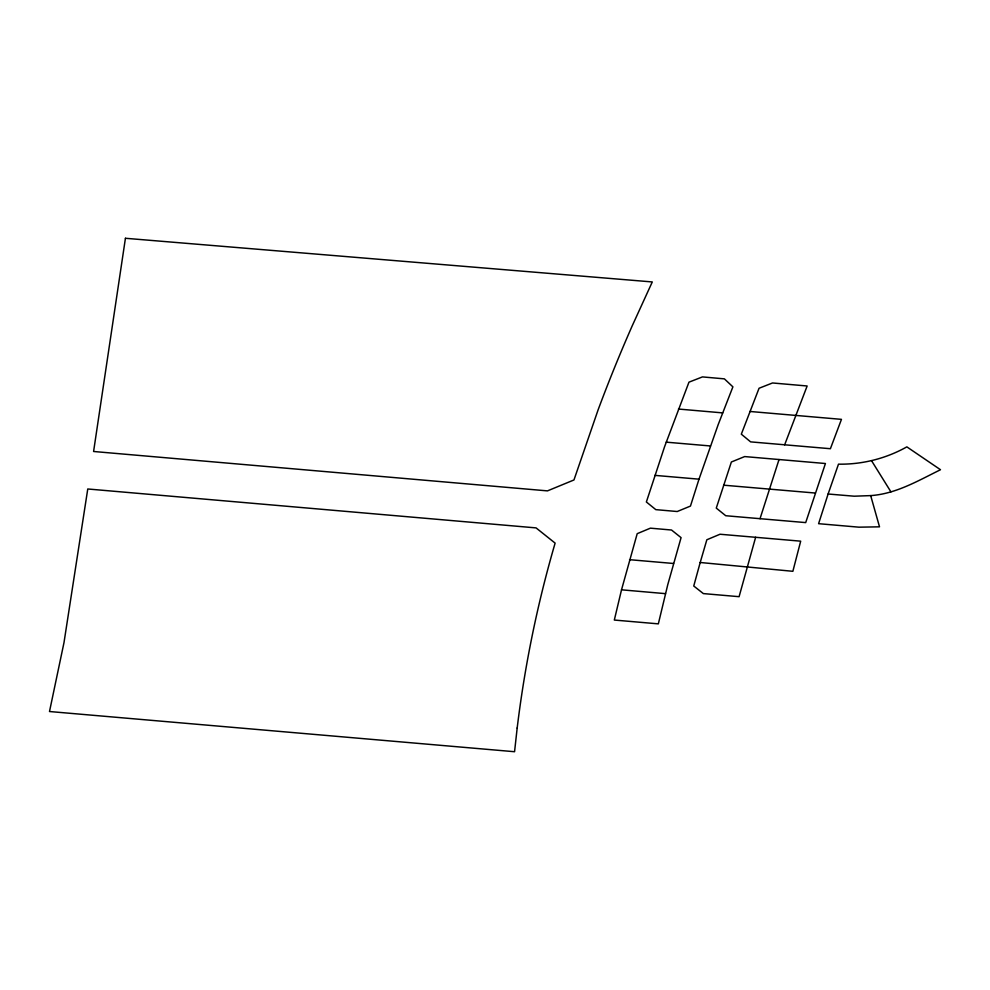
<?xml version="1.0" encoding="UTF-8"?>
<svg xmlns="http://www.w3.org/2000/svg" width="990" height="990" viewBox="0 0 990 990"><rect width="100%" height="100%" fill="white"/><g stroke="black" fill="none" stroke-linecap="round" stroke-linejoin="round"><path stroke-width="1.49" d="M621.522 589.817L637.201 533.672L650.405 528.165L671.529 530.021L681.071 537.644L667.78 584.62L658.338 623.861L614.32 620.049L621.522 589.817L665.515 593.654M700.202 562.493L693.755 586.006L703.346 593.592L739.085 596.685L755.63 537.298L800.687 541.171L792.866 571.304L700.202 562.493L706.848 539.76L720.015 534.241L755.63 537.298M760.023 518.686L805.699 522.596L825.425 463.518L744.678 456.576L731.375 461.996L716.277 508.093L725.744 515.728L760.023 518.686L779.031 459.533M699.002 479.172L690.463 506.076L677.21 511.521L655.813 509.64L646.371 501.979L664.575 446.725L688.966 382.165L702.455 376.905L724.383 378.861L732.897 386.855L718.196 424.599L699.002 479.172L654.873 475.373M828.11 494.01L818.594 523.685L858.949 527.175L879.516 526.829L870.68 495.606L854.184 496.2L828.11 494.01L838.493 464.161C862.327 464.57 886.062 458.531 906.852 446.874L940.5 469.73C918.274 480.633 896.012 493.899 870.68 495.606M784.649 444.819L807.147 385.989L772.522 382.969L759.058 388.253L741.324 434.177L750.618 441.874L830.4 448.718L841.463 419.352L749.9 411.469M723.579 485.174L815.178 493.032M678.459 409.043L722.675 412.892M666.233 442.159L710.436 445.97M629.553 559.684L673.547 563.483M871.534 460.672L890.913 491.844M517.176 728.034L514.565 751.719L49.5 711.525L63.991 642.634L87.764 488.986L536.06 527.893L555.118 543.114C537.459 603.578 524.75 665.49 517.176 728.034M125.433 238.281L93.592 451.489L547.47 490.879L573.965 479.964L598.17 409.687A4023.905 2323.184 0 0 1 632.202 325.871L652.286 281.94L125.433 238.281"/></g></svg>
